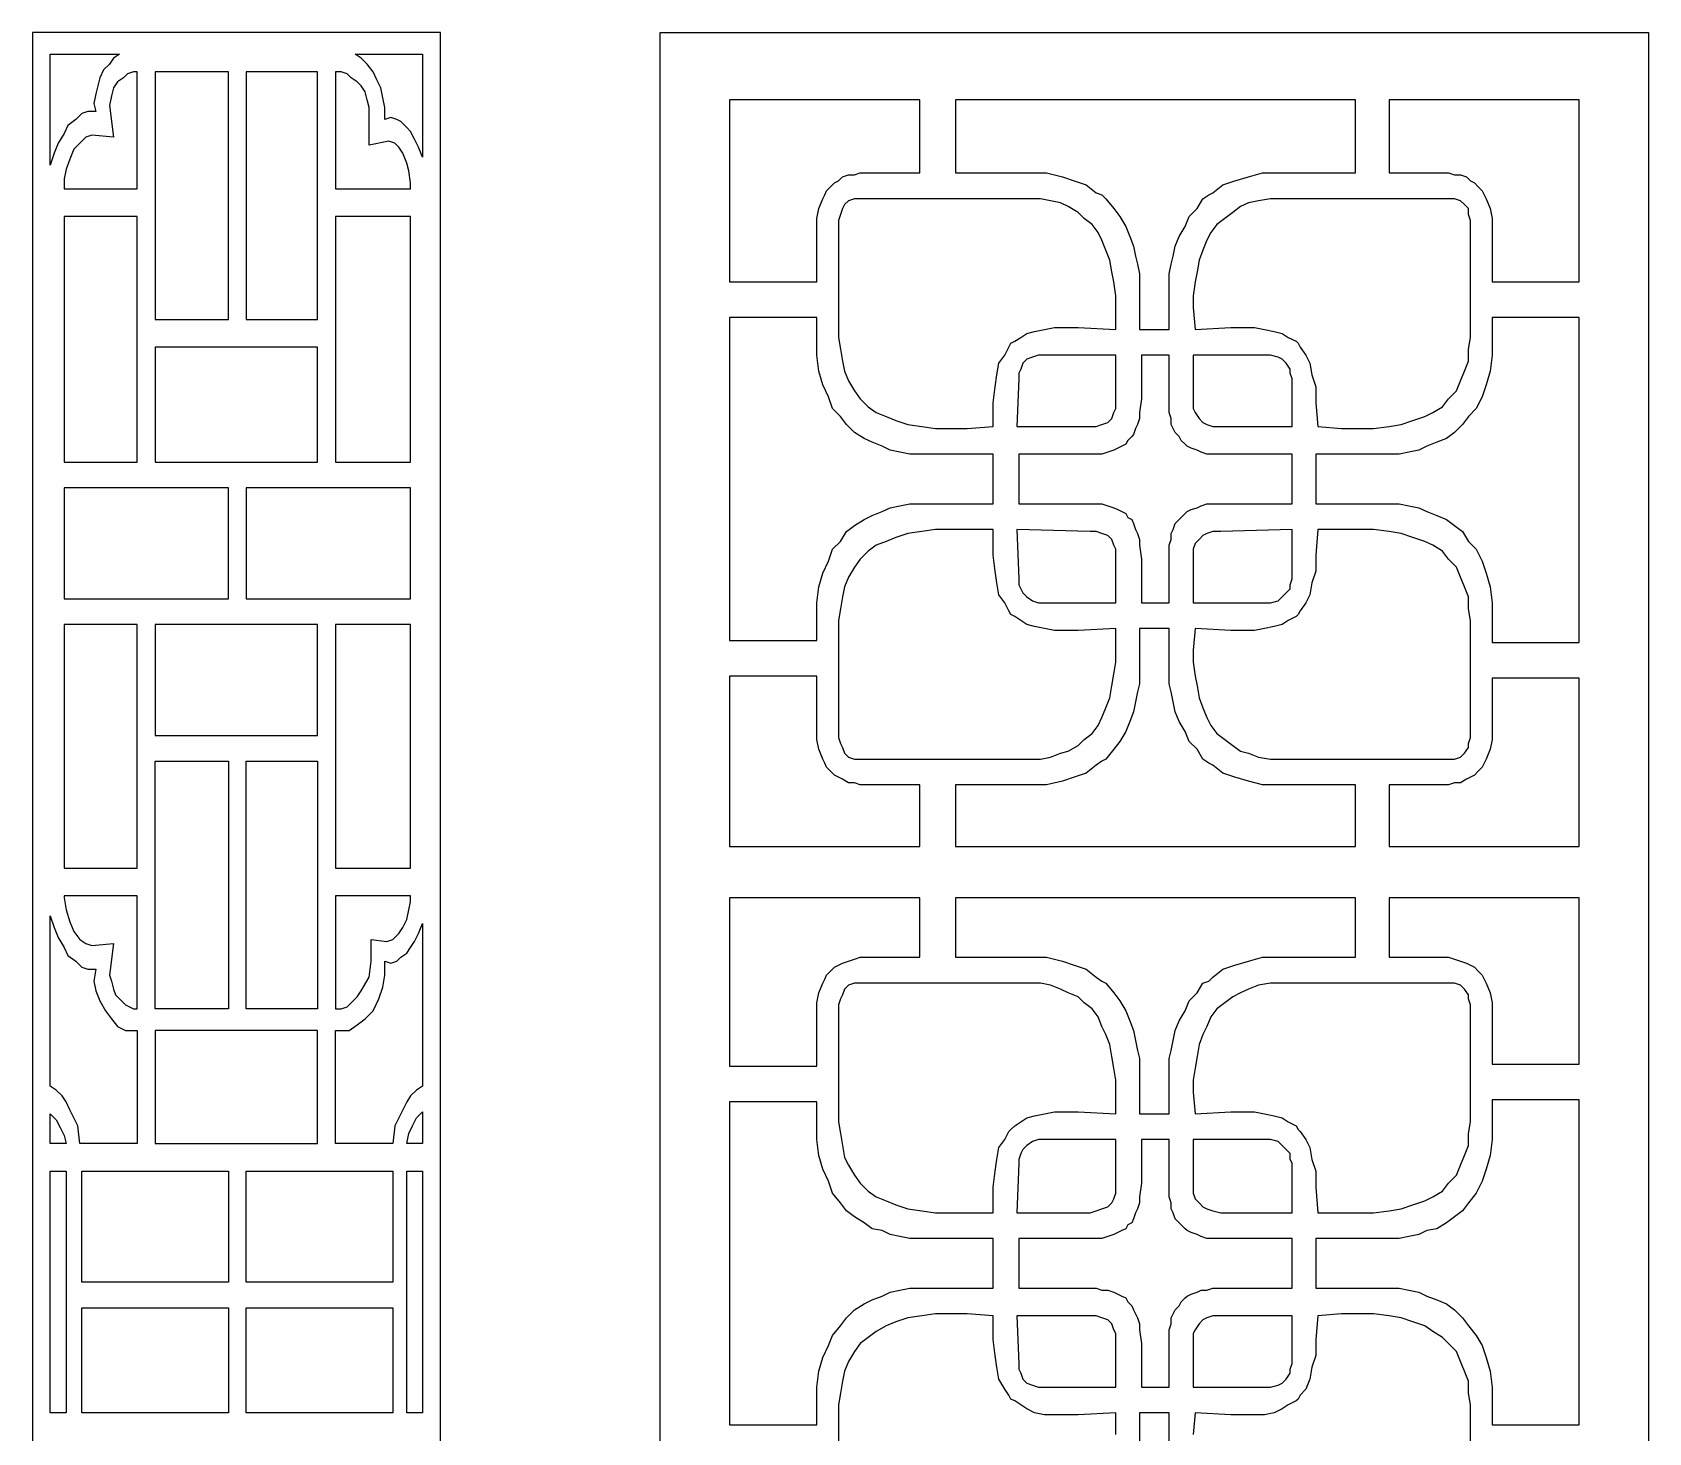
# Model space of a CAD drawing. Extents: x -66030 to 95157, y -13132 to 45879.
# Drawn here: x -8251 to -5064, y 34080 to 36841 of the extents above; entities that cross this region are included whole.
import ezdxf

# ---------------------------------------------------------------- set-up
doc = ezdxf.new("R2010")
doc.units = 0
doc.header["$LTSCALE"] = 100
doc.header["$MEASUREMENT"] = 0
doc.layers.add('3', color=11, linetype='CONTINUOUS')

msp = doc.modelspace()

# ---------------------------------------------------------------- linework, layer by layer
at = {"layer": '3'}
for points in [[(-7446.3, 36841.2), (-8250.9, 36841.2), (-8250.9, 31868.9), (-7446.3, 31868.9), (-7446.3, 36841.2)], [(-7446.3, 36841.2), (-8250.9, 36841.2), (-8250.9, 31868.9), (-7446.3, 31868.9), (-7446.3, 36841.2)], [(-8079.1, 36798.3), (-8090.8, 36790.4), (-8098.6, 36778.7), (-8110.3, 36767), (-8118.1, 36751.4), (-8122, 36735.8), (-8125.9, 36720.1), (-8129.8, 36700.6), (-8125.9, 36685), (-8141.6, 36685), (-8153.3, 36681.1), (-8165, 36669.4), (-8180.6, 36657.6), (-8188.4, 36642), (-8200.2, 36622.5), (-8208, 36603), (-8215.8, 36579.5), (-8215.8, 36798.3), (-8079.1, 36798.3)], [(-7481.5, 36595.2), (-7489.3, 36614.7), (-7497.1, 36630.3), (-7504.9, 36645.9), (-7512.7, 36653.7), (-7524.4, 36665.5), (-7532.2, 36669.4), (-7543.9, 36673.3), (-7555.7, 36669.4), (-7555.7, 36692.8), (-7559.6, 36712.3), (-7563.5, 36731.9), (-7571.3, 36747.5), (-7579.1, 36763.1), (-7590.8, 36778.7), (-7602.5, 36790.4), (-7614.3, 36798.3), (-7481.5, 36798.3), (-7481.5, 36595.2)], [(-8188.4, 36532.7), (-8043.9, 36532.7), (-8043.9, 36763.1), (-8051.7, 36763.1), (-8063.4, 36759.2), (-8071.3, 36751.4), (-8083, 36743.6), (-8090.8, 36731.9), (-8094.7, 36716.2), (-8098.6, 36696.7), (-8090.8, 36634.2), (-8133.7, 36638.1), (-8145.5, 36634.2), (-8157.2, 36622.5), (-8168.9, 36610.8), (-8176.7, 36591.2), (-8184.5, 36571.7), (-8188.4, 36552.2), (-8188.4, 36532.7)], [(-8008.8, 36763.1), (-8008.8, 36274.9), (-7864.2, 36274.9), (-7864.2, 36763.1), (-8008.8, 36763.1)], [(-8008.8, 36763.1), (-8008.8, 36274.9), (-7864.2, 36274.9), (-7864.2, 36763.1), (-8008.8, 36763.1)], [(-7829.1, 36763.1), (-7829.1, 36274.9), (-7688.5, 36274.9), (-7688.5, 36763.1), (-7829.1, 36763.1)], [(-7653.3, 36763.1), (-7653.3, 36532.7), (-7504.9, 36532.7), (-7504.9, 36544.4), (-7508.8, 36567.8), (-7512.7, 36583.4), (-7520.5, 36603), (-7528.3, 36614.7), (-7536.1, 36622.5), (-7547.9, 36626.4), (-7586.9, 36618.6), (-7586.9, 36677.2), (-7586.9, 36692.8), (-7590.8, 36708.4), (-7594.7, 36724), (-7602.5, 36735.8), (-7610.3, 36743.6), (-7622.1, 36751.4), (-7629.9, 36759.2), (-7641.6, 36763.1), (-7653.3, 36763.1)], [(-8188.4, 35993.6), (-8043.9, 35993.6), (-8043.9, 36478), (-8188.4, 36478), (-8188.4, 35993.6)], [(-7504.9, 36478), (-7653.3, 36478), (-7653.3, 35993.6), (-7504.9, 35993.6), (-7504.9, 36478)], [(-7688.5, 35993.6), (-7688.5, 36220.2), (-8008.8, 36220.2), (-8008.8, 35993.6), (-7688.5, 35993.6)], [(-8188.4, 35724.1), (-7864.2, 35724.1), (-7864.2, 35942.9), (-8188.4, 35942.9), (-8188.4, 35724.1)], [(-7504.9, 35942.9), (-7829.1, 35942.9), (-7829.1, 35724.1), (-7504.9, 35724.1), (-7504.9, 35942.9)], [(-7504.9, 35942.9), (-7829.1, 35942.9), (-7829.1, 35724.1), (-7504.9, 35724.1), (-7504.9, 35942.9)], [(-8188.4, 35192.9), (-8043.9, 35192.9), (-8043.9, 35673.3), (-8188.4, 35673.3), (-8188.4, 35192.9)], [(-7688.5, 35454.6), (-7688.5, 35673.3), (-8008.8, 35673.3), (-8008.8, 35454.6), (-7688.5, 35454.6)], [(-7688.5, 35454.6), (-7688.5, 35673.3), (-8008.8, 35673.3), (-8008.8, 35454.6), (-7688.5, 35454.6)], [(-7504.9, 35673.3), (-7653.3, 35673.3), (-7653.3, 35192.9), (-7504.9, 35192.9), (-7504.9, 35673.3)], [(-7864.2, 34915.6), (-8008.8, 34915.6), (-8008.8, 35403.8), (-7864.2, 35403.8), (-7864.2, 34915.6)], [(-7688.5, 34915.6), (-7829.1, 34915.6), (-7829.1, 35403.8), (-7688.5, 35403.8), (-7688.5, 34915.6)], [(-8043.9, 34915.6), (-8043.9, 35138.2), (-8188.4, 35138.2), (-8188.4, 35134.3), (-8184.5, 35110.9), (-8176.7, 35087.4), (-8168.9, 35067.9), (-8157.2, 35052.3), (-8145.5, 35044.5), (-8133.7, 35040.6), (-8090.8, 35044.5), (-8098.6, 34982), (-8094.7, 34970.3), (-8090.8, 34954.6), (-8086.9, 34942.9), (-8079.1, 34935.1), (-8067.3, 34923.4), (-8051.7, 34915.6), (-8043.9, 34915.6)], [(-7504.9, 35138.2), (-7653.3, 35138.2), (-7653.3, 34915.6), (-7641.6, 34915.6), (-7629.9, 34919.5), (-7622.1, 34927.3), (-7610.3, 34939), (-7602.5, 34950.7), (-7586.9, 34978.1), (-7583, 35009.3), (-7583, 35052.3), (-7551.8, 35048.4), (-7540, 35052.3), (-7528.3, 35064), (-7520.5, 35075.7), (-7512.7, 35091.4), (-7508.8, 35110.9), (-7504.9, 35126.5), (-7504.9, 35138.2)], [(-8215.8, 35099.2), (-8208, 35075.7), (-8200.2, 35056.2), (-8188.4, 35036.7), (-8180.6, 35021), (-8165, 35009.3), (-8153.3, 34997.6), (-8141.6, 34993.7), (-8125.9, 34993.7), (-8129.8, 34970.3), (-8125.9, 34950.7), (-8118.1, 34931.2), (-8106.4, 34911.7), (-8094.7, 34896.1), (-8083, 34880.4), (-8067.3, 34872.6), (-8051.7, 34872.6), (-8043.9, 34872.6), (-8043.9, 34650), (-8157.2, 34650), (-8161.1, 34685.1), (-8176.7, 34716.4), (-8184.5, 34732), (-8192.3, 34743.7), (-8204.1, 34755.4), (-8215.8, 34763.3), (-8215.8, 35099.2)], [(-7481.5, 34763.3), (-7493.2, 34755.4), (-7504.9, 34743.7), (-7512.7, 34732), (-7520.5, 34716.4), (-7536.1, 34685.1), (-7540, 34650), (-7653.3, 34650), (-7653.3, 34872.6), (-7641.6, 34872.6), (-7626, 34872.6), (-7610.3, 34884.3), (-7594.7, 34896.1), (-7579.1, 34911.7), (-7567.4, 34935.1), (-7559.6, 34958.5), (-7555.7, 34982), (-7555.7, 35009.3), (-7543.9, 35005.4), (-7532.2, 35009.3), (-7524.4, 35017.1), (-7512.7, 35025), (-7504.9, 35036.7), (-7497.1, 35048.4), (-7489.3, 35064), (-7481.5, 35083.5), (-7481.5, 34763.3)], [(-7688.5, 34872.6), (-8008.8, 34872.6), (-8008.8, 34650), (-7688.5, 34650), (-7688.5, 34872.6)], [(-7481.5, 34650), (-7512.7, 34650), (-7508.8, 34669.5), (-7501, 34685.1), (-7493.2, 34700.8), (-7481.5, 34712.5), (-7481.5, 34650)], [(-8215.8, 34708.6), (-8204.1, 34696.9), (-8196.2, 34681.2), (-8188.4, 34665.6), (-8184.5, 34650), (-8215.8, 34650), (-8215.8, 34708.6)], [(-8215.8, 34595.3), (-8184.5, 34595.3), (-8184.5, 34470.3), (-8184.5, 34357), (-8184.5, 34243.8), (-8184.5, 34118.8), (-8215.8, 34118.8), (-8215.8, 34595.3)], [(-8153.3, 34376.6), (-8153.3, 34595.3), (-7864.2, 34595.3), (-7864.2, 34376.6), (-8153.3, 34376.6)], [(-7540, 34595.3), (-7540, 34376.6), (-7829.1, 34376.6), (-7829.1, 34595.3), (-7540, 34595.3)], [(-7481.5, 34118.8), (-7512.7, 34118.8), (-7512.7, 34255.5), (-7512.7, 34353.1), (-7512.7, 34454.7), (-7512.7, 34595.3), (-7481.5, 34595.3), (-7481.5, 34118.8)], [(-8153.3, 34118.8), (-8153.3, 34325.8), (-7864.2, 34325.8), (-7864.2, 34118.8), (-8153.3, 34118.8)], [(-7540, 34325.8), (-7540, 34118.8), (-7829.1, 34118.8), (-7829.1, 34325.8), (-7540, 34325.8)]]:
    msp.add_lwpolyline(points, close=True, dxfattribs=at)
for points in [[(-5063.7, 31935.3), (-5309.7, 31935.3), (-5551.9, 31935.3), (-5794.1, 31935.3), (-6040.2, 31935.3), (-6282.3, 31935.3), (-6524.5, 31935.3), (-6770.6, 31935.3), (-7012.7, 31935.3), (-7012.7, 36841.2), (-7012.7, 36841.2), (-6770.6, 36841.2), (-6524.5, 36841.2), (-6282.3, 36841.2), (-6040.2, 36841.2), (-5794.1, 36841.2), (-5551.9, 36841.2), (-5309.7, 36841.2), (-5063.7, 36841.2), (-5063.7, 31935.3)], [(-8079.1, 36798.3), (-8090.8, 36790.4), (-8098.6, 36778.7), (-8110.3, 36767), (-8118.1, 36751.4), (-8122, 36735.8), (-8125.9, 36720.1), (-8129.8, 36700.6), (-8125.9, 36685), (-8141.6, 36685), (-8153.3, 36681.1), (-8165, 36669.4), (-8180.6, 36657.6), (-8188.4, 36642), (-8200.2, 36622.5), (-8208, 36603), (-8215.8, 36579.5), (-8215.8, 36798.3), (-8079.1, 36798.3)], [(-7481.5, 36595.2), (-7489.3, 36614.7), (-7497.1, 36630.3), (-7504.9, 36645.9), (-7512.7, 36653.7), (-7524.4, 36665.5), (-7532.2, 36669.4), (-7543.9, 36673.3), (-7555.7, 36669.4), (-7555.7, 36692.8), (-7559.6, 36712.3), (-7563.5, 36731.9), (-7571.3, 36747.5), (-7579.1, 36763.1), (-7590.8, 36778.7), (-7602.5, 36790.4), (-7614.3, 36798.3), (-7481.5, 36798.3), (-7481.5, 36595.2)], [(-8188.4, 36532.7), (-8043.9, 36532.7), (-8043.9, 36763.1), (-8051.7, 36763.1), (-8063.4, 36759.2), (-8071.3, 36751.4), (-8083, 36743.6), (-8090.8, 36731.9), (-8094.7, 36716.2), (-8098.6, 36696.7), (-8090.8, 36634.2), (-8133.7, 36638.1), (-8145.5, 36634.2), (-8157.2, 36622.5), (-8168.9, 36610.8), (-8176.7, 36591.2), (-8184.5, 36571.7), (-8188.4, 36552.2), (-8188.4, 36532.7)], [(-7829.1, 36763.1), (-7829.1, 36274.9), (-7688.5, 36274.9), (-7688.5, 36763.1), (-7829.1, 36763.1)], [(-7653.3, 36763.1), (-7653.3, 36532.7), (-7504.9, 36532.7), (-7504.9, 36544.4), (-7508.8, 36567.8), (-7512.7, 36583.4), (-7520.5, 36603), (-7528.3, 36614.7), (-7536.1, 36622.5), (-7547.9, 36626.4), (-7586.9, 36618.6), (-7586.9, 36677.2), (-7586.9, 36692.8), (-7590.8, 36708.4), (-7594.7, 36724), (-7602.5, 36735.8), (-7610.3, 36743.6), (-7622.1, 36751.4), (-7629.9, 36759.2), (-7641.6, 36763.1), (-7653.3, 36763.1)], [(-6876, 36708.4), (-6876, 36349.1), (-6704.2, 36349.1), (-6704.2, 36454.5), (-6704.2, 36474.1), (-6700.3, 36493.6), (-6692.4, 36513.1), (-6688.5, 36520.9), (-6684.6, 36528.7), (-6676.8, 36536.6), (-6669, 36544.4), (-6661.2, 36548.3), (-6653.4, 36556.1), (-6641.7, 36560), (-6630, 36560), (-6618.2, 36563.9), (-6602.6, 36563.9), (-6501.1, 36563.9), (-6501.1, 36708.4), (-6876, 36708.4)], [(-6430.7, 36708.4), (-6430.7, 36563.9), (-6282.3, 36563.9), (-6266.7, 36563.9), (-6251.1, 36563.9), (-6219.8, 36556.1), (-6196.4, 36548.3), (-6173, 36540.5), (-6153.4, 36524.8), (-6141.7, 36520.9), (-6133.9, 36513.1), (-6118.3, 36493.6), (-6106.6, 36478), (-6094.8, 36458.4), (-6087, 36438.9), (-6079.2, 36419.4), (-6075.3, 36399.9), (-6071.4, 36384.2), (-6067.5, 36364.7), (-6067.5, 36349.1), (-6067.5, 36333.5), (-6067.5, 36255.3), (-6008.9, 36255.3), (-6008.9, 36333.5), (-6008.9, 36364.7), (-6005, 36384.2), (-6001.1, 36399.9), (-5997.2, 36419.4), (-5989.4, 36438.9), (-5977.7, 36458.4), (-5969.8, 36478), (-5954.2, 36493.6), (-5942.5, 36513.1), (-5930.8, 36520.9), (-5923, 36524.8), (-5903.4, 36540.5), (-5880, 36548.3), (-5852.7, 36556.1), (-5825.3, 36563.9), (-5809.7, 36563.9), (-5790.2, 36563.9), (-5641.7, 36563.9), (-5641.7, 36708.4), (-6430.7, 36708.4)], [(-5575.3, 36708.4), (-5575.3, 36563.9), (-5473.8, 36563.9), (-5458.2, 36563.9), (-5446.4, 36560), (-5434.7, 36560), (-5423, 36556.1), (-5415.2, 36548.3), (-5407.4, 36544.4), (-5399.6, 36536.6), (-5391.8, 36528.7), (-5387.9, 36520.9), (-5383.9, 36513.1), (-5376.1, 36493.6), (-5372.2, 36474.1), (-5372.2, 36454.5), (-5372.2, 36349.1), (-5200.4, 36349.1), (-5200.4, 36708.4), (-5575.3, 36708.4)], [(-6661.2, 36239.7), (-6657.3, 36216.3), (-6653.4, 36192.8), (-6649.5, 36173.3), (-6641.7, 36153.8), (-6630, 36134.2), (-6618.2, 36118.6), (-6602.6, 36103), (-6587, 36091.3), (-6567.5, 36083.5), (-6547.9, 36075.7), (-6524.5, 36067.8), (-6497.1, 36063.9), (-6469.8, 36060), (-6438.6, 36060), (-6407.3, 36060), (-6356.5, 36063.9), (-6356.5, 36110.8), (-6352.6, 36142.1), (-6348.7, 36165.5), (-6344.8, 36188.9), (-6333.1, 36204.6), (-6325.3, 36220.2), (-6321.4, 36228), (-6313.6, 36231.9), (-6301.9, 36239.7), (-6290.1, 36247.5), (-6274.5, 36251.4), (-6255, 36255.3), (-6235.4, 36259.2), (-6212, 36259.2), (-6188.6, 36259.2), (-6114.4, 36255.3), (-6114.4, 36298.3), (-6114.4, 36321.7), (-6118.3, 36349.1), (-6122.2, 36368.6), (-6126.1, 36392), (-6133.9, 36411.6), (-6141.7, 36431.1), (-6149.5, 36446.7), (-6161.2, 36462.3), (-6176.9, 36474.1), (-6188.6, 36485.8), (-6208.1, 36497.5), (-6223.7, 36505.3), (-6243.3, 36509.2), (-6262.8, 36513.1), (-6286.2, 36513.1), (-6618.2, 36513.1), (-6630, 36513.1), (-6641.7, 36509.2), (-6649.5, 36501.4), (-6653.4, 36493.6), (-6657.3, 36481.9), (-6661.2, 36470.2), (-6661.2, 36458.4), (-6661.2, 36239.7)], [(-5415.2, 36239.7), (-5415.2, 36458.4), (-5415.2, 36470.2), (-5419.1, 36481.9), (-5419.1, 36493.6), (-5426.9, 36501.4), (-5434.7, 36509.2), (-5446.4, 36513.1), (-5458.2, 36513.1), (-5790.2, 36513.1), (-5809.7, 36513.1), (-5833.1, 36509.2), (-5852.7, 36505.3), (-5868.3, 36497.5), (-5883.9, 36485.8), (-5899.5, 36474.1), (-5915.2, 36462.3), (-5926.9, 36446.7), (-5934.7, 36431.1), (-5942.5, 36411.6), (-5950.3, 36392), (-5954.2, 36368.6), (-5958.1, 36349.1), (-5962, 36321.7), (-5962, 36298.3), (-5958.1, 36255.3), (-5887.8, 36259.2), (-5864.4, 36259.2), (-5840.9, 36259.2), (-5821.4, 36255.3), (-5801.9, 36251.4), (-5786.3, 36247.5), (-5774.5, 36239.7), (-5758.9, 36231.9), (-5755, 36228), (-5751.1, 36220.2), (-5739.4, 36204.6), (-5731.6, 36188.9), (-5727.7, 36165.5), (-5719.9, 36142.1), (-5719.9, 36110.8), (-5716, 36063.9), (-5669.1, 36060), (-5633.9, 36060), (-5606.6, 36060), (-5575.3, 36063.9), (-5551.9, 36067.8), (-5528.5, 36075.7), (-5505, 36083.5), (-5489.4, 36091.3), (-5469.9, 36103), (-5458.2, 36118.6), (-5442.5, 36134.2), (-5434.7, 36153.8), (-5426.9, 36173.3), (-5419.1, 36192.8), (-5419.1, 36216.3), (-5415.2, 36239.7)], [(-8188.4, 35993.6), (-8043.9, 35993.6), (-8043.9, 36478), (-8188.4, 36478), (-8188.4, 35993.6)], [(-7504.9, 36478), (-7653.3, 36478), (-7653.3, 35993.6), (-7504.9, 35993.6), (-7504.9, 36478)], [(-6876, 36278.8), (-6876, 35642.1), (-6704.2, 35642.1), (-6704.2, 35681.2), (-6704.2, 35716.3), (-6700.3, 35747.6), (-6692.4, 35774.9), (-6680.7, 35798.3), (-6672.9, 35821.8), (-6657.3, 35837.4), (-6645.6, 35856.9), (-6630, 35868.6), (-6610.4, 35880.4), (-6594.8, 35888.2), (-6575.3, 35896), (-6559.6, 35903.8), (-6540.1, 35907.7), (-6520.6, 35911.6), (-6505, 35911.6), (-6485.4, 35911.6), (-6356.5, 35911.6), (-6356.5, 35954.6), (-6356.5, 36009.3), (-6485.4, 36009.3), (-6505, 36009.3), (-6520.6, 36009.3), (-6540.1, 36013.2), (-6559.6, 36017.1), (-6575.3, 36024.9), (-6594.8, 36032.7), (-6610.4, 36040.5), (-6630, 36052.2), (-6645.6, 36067.8), (-6657.3, 36083.5), (-6672.9, 36099.1), (-6680.7, 36122.5), (-6692.4, 36146), (-6700.3, 36173.3), (-6704.2, 36204.6), (-6704.2, 36239.7), (-6704.2, 36278.8), (-6876, 36278.8)], [(-5719.9, 35911.6), (-5587.1, 35911.6), (-5571.4, 35911.6), (-5555.8, 35911.6), (-5536.3, 35907.7), (-5516.8, 35903.8), (-5501.1, 35896), (-5481.6, 35888.2), (-5462.1, 35880.4), (-5446.4, 35868.6), (-5430.8, 35856.9), (-5419.1, 35837.4), (-5403.5, 35821.8), (-5391.8, 35798.3), (-5383.9, 35774.9), (-5376.1, 35747.6), (-5372.2, 35716.3), (-5372.2, 35681.2), (-5372.2, 35638.2), (-5200.4, 35638.2), (-5200.4, 36278.8), (-5372.2, 36278.8), (-5372.2, 36239.7), (-5372.2, 36204.6), (-5376.1, 36173.3), (-5383.9, 36146), (-5391.8, 36122.5), (-5403.5, 36099.1), (-5419.1, 36083.5), (-5430.8, 36067.8), (-5446.4, 36052.2), (-5462.1, 36040.5), (-5481.6, 36032.7), (-5501.1, 36024.9), (-5516.8, 36017.1), (-5536.3, 36013.2), (-5555.8, 36009.3), (-5571.4, 36009.3), (-5587.1, 36009.3), (-5719.9, 36009.3), (-5719.9, 35911.6)], [(-7688.5, 35993.6), (-7688.5, 36220.2), (-8008.8, 36220.2), (-8008.8, 35993.6), (-7688.5, 35993.6)], [(-6309.7, 36063.9), (-6165.1, 36063.9), (-6153.4, 36063.9), (-6141.7, 36067.8), (-6130, 36071.8), (-6122.2, 36079.6), (-6118.3, 36091.3), (-6114.4, 36099.1), (-6114.4, 36110.8), (-6114.4, 36204.6), (-6255, 36204.6), (-6266.7, 36204.6), (-6278.4, 36200.6), (-6290.1, 36196.7), (-6297.9, 36188.9), (-6301.9, 36177.2), (-6305.8, 36169.4), (-6305.8, 36157.7), (-6309.7, 36063.9)], [(-6305.8, 35911.6), (-6165.1, 35911.6), (-6153.4, 35911.6), (-6141.7, 35911.6), (-6130, 35907.7), (-6118.3, 35903.8), (-6110.5, 35899.9), (-6102.6, 35896), (-6094.8, 35892.1), (-6090.9, 35884.3), (-6083.1, 35880.4), (-6079.2, 35872.5), (-6075.3, 35860.8), (-6071.4, 35853), (-6067.5, 35841.3), (-6067.5, 35829.6), (-6063.6, 35802.2), (-6063.6, 35716.3), (-6008.9, 35716.3), (-6008.9, 35802.2), (-6008.9, 35829.6), (-6005, 35841.3), (-6005, 35853), (-6001.1, 35860.8), (-5997.2, 35872.5), (-5989.4, 35880.4), (-5985.5, 35884.3), (-5977.7, 35892.1), (-5973.7, 35896), (-5965.9, 35899.9), (-5954.2, 35903.8), (-5946.4, 35907.7), (-5934.7, 35911.6), (-5923, 35911.6), (-5907.3, 35911.6), (-5766.7, 35911.6), (-5766.7, 36009.3), (-5907.3, 36009.3), (-5923, 36009.3), (-5934.7, 36009.3), (-5946.4, 36013.2), (-5954.2, 36017.1), (-5965.9, 36021), (-5973.7, 36024.9), (-5977.7, 36028.8), (-5985.5, 36036.6), (-5989.4, 36044.4), (-5997.2, 36052.2), (-6001.1, 36060), (-6005, 36067.8), (-6005, 36079.6), (-6008.9, 36091.3), (-6008.9, 36118.6), (-6008.9, 36204.6), (-6063.6, 36204.6), (-6063.6, 36118.6), (-6067.5, 36091.3), (-6067.5, 36079.6), (-6071.4, 36067.8), (-6075.3, 36060), (-6079.2, 36048.3), (-6083.1, 36044.4), (-6090.9, 36036.6), (-6094.8, 36028.8), (-6102.6, 36024.9), (-6110.5, 36021), (-6118.3, 36017.1), (-6130, 36013.2), (-6141.7, 36009.3), (-6153.4, 36009.3), (-6165.1, 36009.3), (-6305.8, 36009.3), (-6305.8, 35911.6)], [(-5766.7, 36063.9), (-5766.7, 36149.9), (-5766.7, 36157.7), (-5770.6, 36169.4), (-5770.6, 36177.2), (-5778.5, 36188.9), (-5786.3, 36196.7), (-5794.1, 36200.6), (-5809.7, 36204.6), (-5821.4, 36204.6), (-5962, 36204.6), (-5962, 36118.6), (-5962, 36110.8), (-5962, 36099.1), (-5958.1, 36091.3), (-5950.3, 36079.6), (-5942.5, 36071.8), (-5934.7, 36067.8), (-5923, 36063.9), (-5907.3, 36063.9), (-5766.7, 36063.9)], [(-8188.4, 35724.1), (-7864.2, 35724.1), (-7864.2, 35942.9), (-8188.4, 35942.9), (-8188.4, 35724.1)], [(-6661.2, 35681.2), (-6661.2, 35462.4), (-6661.2, 35450.7), (-6657.3, 35439), (-6653.4, 35431.2), (-6649.5, 35419.5), (-6641.7, 35411.6), (-6630, 35407.7), (-6618.2, 35407.7), (-6606.5, 35407.7), (-6286.2, 35407.7), (-6262.8, 35407.7), (-6243.3, 35411.6), (-6223.7, 35419.5), (-6208.1, 35423.4), (-6188.6, 35435.1), (-6176.9, 35446.8), (-6161.2, 35458.5), (-6149.5, 35474.1), (-6141.7, 35489.8), (-6133.9, 35509.3), (-6126.1, 35528.8), (-6122.2, 35552.3), (-6118.3, 35575.7), (-6114.4, 35599.1), (-6114.4, 35622.6), (-6114.4, 35665.5), (-6188.6, 35661.6), (-6212, 35661.6), (-6235.4, 35661.6), (-6255, 35665.5), (-6274.5, 35669.4), (-6290.1, 35673.3), (-6301.9, 35681.2), (-6313.6, 35689), (-6321.4, 35692.9), (-6325.3, 35700.7), (-6333.1, 35716.3), (-6344.8, 35731.9), (-6348.7, 35755.4), (-6352.6, 35778.8), (-6356.5, 35810.1), (-6356.5, 35860.8), (-6407.3, 35860.8), (-6442.5, 35860.8), (-6469.8, 35860.8), (-6497.1, 35856.9), (-6524.5, 35853), (-6547.9, 35845.2), (-6567.5, 35837.4), (-6587, 35829.6), (-6602.6, 35817.9), (-6618.2, 35802.2), (-6630, 35786.6), (-6641.7, 35767.1), (-6649.5, 35747.6), (-6653.4, 35728), (-6657.3, 35704.6), (-6661.2, 35681.2)], [(-6309.7, 35860.8), (-6305.8, 35763.2), (-6305.8, 35751.5), (-6301.9, 35743.6), (-6297.9, 35735.8), (-6290.1, 35728), (-6278.4, 35720.2), (-6266.7, 35716.3), (-6255, 35716.3), (-6114.4, 35716.3), (-6114.4, 35810.1), (-6114.4, 35821.8), (-6118.3, 35829.6), (-6122.2, 35841.3), (-6130, 35849.1), (-6141.7, 35853), (-6153.4, 35856.9), (-6165.1, 35856.9), (-6309.7, 35860.8)], [(-5766.7, 35860.8), (-5907.3, 35856.9), (-5923, 35856.9), (-5934.7, 35853), (-5942.5, 35849.1), (-5950.3, 35841.3), (-5958.1, 35833.5), (-5962, 35821.8), (-5962, 35810.1), (-5962, 35802.2), (-5962, 35716.3), (-5821.4, 35716.3), (-5809.7, 35716.3), (-5794.1, 35720.2), (-5786.3, 35728), (-5778.5, 35735.8), (-5770.6, 35743.6), (-5770.6, 35751.5), (-5766.7, 35763.2), (-5766.7, 35771), (-5766.7, 35860.8)], [(-5415.2, 35681.2), (-5419.1, 35704.6), (-5419.1, 35728), (-5426.9, 35747.6), (-5434.7, 35767.1), (-5442.5, 35786.6), (-5458.2, 35802.2), (-5469.9, 35817.9), (-5489.4, 35829.6), (-5505, 35837.4), (-5528.5, 35845.2), (-5551.9, 35853), (-5575.3, 35856.9), (-5606.6, 35860.8), (-5633.9, 35860.8), (-5669.1, 35860.8), (-5716, 35860.8), (-5719.9, 35810.1), (-5719.9, 35778.8), (-5727.7, 35755.4), (-5731.6, 35731.9), (-5739.4, 35716.3), (-5751.1, 35700.7), (-5755, 35692.9), (-5758.9, 35689), (-5774.5, 35681.2), (-5786.3, 35673.3), (-5801.9, 35669.4), (-5821.4, 35665.5), (-5840.9, 35661.6), (-5864.4, 35661.6), (-5887.8, 35661.6), (-5958.1, 35665.5), (-5962, 35622.6), (-5962, 35599.1), (-5958.1, 35571.8), (-5954.2, 35552.3), (-5950.3, 35528.8), (-5942.5, 35509.3), (-5934.7, 35489.8), (-5926.9, 35474.1), (-5915.2, 35458.5), (-5899.5, 35446.8), (-5883.9, 35435.1), (-5868.3, 35423.4), (-5852.7, 35419.5), (-5833.1, 35411.6), (-5809.7, 35407.7), (-5790.2, 35407.7), (-5469.9, 35407.7), (-5458.2, 35407.7), (-5446.4, 35407.7), (-5434.7, 35411.6), (-5426.9, 35419.5), (-5419.1, 35431.2), (-5419.1, 35439), (-5415.2, 35450.7), (-5415.2, 35462.4), (-5415.2, 35681.2)], [(-8188.4, 35192.9), (-8043.9, 35192.9), (-8043.9, 35673.3), (-8188.4, 35673.3), (-8188.4, 35192.9)], [(-7504.9, 35673.3), (-7653.3, 35673.3), (-7653.3, 35192.9), (-7504.9, 35192.9), (-7504.9, 35673.3)], [(-5641.7, 35235.9), (-5641.7, 35357), (-5790.2, 35357), (-5809.7, 35357), (-5825.3, 35357), (-5852.7, 35364.8), (-5880, 35372.6), (-5903.4, 35380.4), (-5923, 35396), (-5930.8, 35399.9), (-5942.5, 35407.7), (-5954.2, 35427.3), (-5969.8, 35442.9), (-5977.7, 35462.4), (-5989.4, 35481.9), (-5997.2, 35501.5), (-6001.1, 35521), (-6005, 35540.5), (-6008.9, 35556.2), (-6008.9, 35587.4), (-6008.9, 35665.5), (-6067.5, 35665.5), (-6067.5, 35587.4), (-6067.5, 35571.8), (-6067.5, 35556.2), (-6071.4, 35540.5), (-6075.3, 35521), (-6079.2, 35501.5), (-6087, 35481.9), (-6094.8, 35462.4), (-6106.6, 35442.9), (-6118.3, 35427.3), (-6133.9, 35407.7), (-6141.7, 35403.8), (-6153.4, 35396), (-6173, 35380.4), (-6196.4, 35372.6), (-6219.8, 35364.8), (-6251.1, 35357), (-6266.7, 35357), (-6282.3, 35357), (-6430.7, 35357), (-6430.7, 35235.9), (-5641.7, 35235.9)], [(-6876, 35571.8), (-6876, 35235.9), (-6501.1, 35235.9), (-6501.1, 35357), (-6602.6, 35357), (-6618.2, 35357), (-6630, 35360.9), (-6641.7, 35360.9), (-6653.4, 35368.7), (-6661.2, 35372.6), (-6669, 35376.5), (-6676.8, 35384.3), (-6684.6, 35392.1), (-6688.5, 35399.9), (-6692.4, 35407.7), (-6700.3, 35427.3), (-6704.2, 35446.8), (-6704.2, 35466.3), (-6704.2, 35571.8), (-6876, 35571.8)], [(-5200.4, 35235.9), (-5200.4, 35567.9), (-5372.2, 35567.9), (-5372.2, 35466.3), (-5372.2, 35446.8), (-5376.1, 35427.3), (-5383.9, 35407.7), (-5387.9, 35399.9), (-5391.8, 35392.1), (-5399.6, 35384.3), (-5407.4, 35376.5), (-5415.2, 35372.6), (-5423, 35368.7), (-5434.7, 35360.9), (-5446.4, 35360.9), (-5458.2, 35357), (-5473.8, 35357), (-5575.3, 35357), (-5575.3, 35235.9), (-5200.4, 35235.9)], [(-7864.2, 34915.6), (-8008.8, 34915.6), (-8008.8, 35403.8), (-7864.2, 35403.8), (-7864.2, 34915.6)], [(-7688.5, 34915.6), (-7829.1, 34915.6), (-7829.1, 35403.8), (-7688.5, 35403.8), (-7688.5, 34915.6)], [(-8043.9, 34915.6), (-8043.9, 35138.2), (-8188.4, 35138.2), (-8188.4, 35134.3), (-8184.5, 35110.9), (-8176.7, 35087.4), (-8168.9, 35067.9), (-8157.2, 35052.3), (-8145.5, 35044.5), (-8133.7, 35040.6), (-8090.8, 35044.5), (-8098.6, 34982), (-8094.7, 34970.3), (-8090.8, 34954.6), (-8086.9, 34942.9), (-8079.1, 34935.1), (-8067.3, 34923.4), (-8051.7, 34915.6), (-8043.9, 34915.6)], [(-7504.9, 35138.2), (-7653.3, 35138.2), (-7653.3, 34915.6), (-7641.6, 34915.6), (-7629.9, 34919.5), (-7622.1, 34927.3), (-7610.3, 34939), (-7602.5, 34950.7), (-7586.9, 34978.1), (-7583, 35009.3), (-7583, 35052.3), (-7551.8, 35048.4), (-7540, 35052.3), (-7528.3, 35064), (-7520.5, 35075.7), (-7512.7, 35091.4), (-7508.8, 35110.9), (-7504.9, 35126.5), (-7504.9, 35138.2)], [(-6876, 35134.3), (-6876, 34802.3), (-6704.2, 34802.3), (-6704.2, 34907.8), (-6704.2, 34927.3), (-6700.3, 34946.8), (-6692.4, 34966.4), (-6688.5, 34974.2), (-6684.6, 34982), (-6676.8, 34989.8), (-6669, 34997.6), (-6661.2, 35001.5), (-6653.4, 35005.4), (-6641.7, 35009.3), (-6630, 35013.2), (-6618.2, 35017.1), (-6602.6, 35017.1), (-6501.1, 35017.1), (-6501.1, 35134.3), (-6876, 35134.3)], [(-6430.7, 35134.3), (-6430.7, 35017.1), (-6282.3, 35017.1), (-6266.7, 35017.1), (-6251.1, 35017.1), (-6219.8, 35009.3), (-6196.4, 35001.5), (-6173, 34993.7), (-6153.4, 34978.1), (-6141.7, 34970.3), (-6133.9, 34966.4), (-6118.3, 34946.8), (-6106.6, 34931.2), (-6094.8, 34911.7), (-6087, 34892.1), (-6079.2, 34872.6), (-6075.3, 34853.1), (-6071.4, 34833.6), (-6067.5, 34817.9), (-6067.5, 34802.3), (-6067.5, 34786.7), (-6067.5, 34708.6), (-6008.9, 34708.6), (-6008.9, 34786.7), (-6008.9, 34817.9), (-6005, 34833.6), (-6001.1, 34853.1), (-5997.2, 34872.6), (-5989.4, 34892.1), (-5977.7, 34911.7), (-5969.8, 34931.2), (-5954.2, 34946.8), (-5942.5, 34966.4), (-5930.8, 34970.3), (-5923, 34978.1), (-5903.4, 34993.7), (-5880, 35001.5), (-5852.7, 35009.3), (-5825.3, 35017.1), (-5809.7, 35017.1), (-5790.2, 35017.1), (-5641.7, 35017.1), (-5641.7, 35134.3), (-6430.7, 35134.3)], [(-5575.3, 35134.3), (-5575.3, 35017.1), (-5473.8, 35017.1), (-5458.2, 35017.1), (-5446.4, 35013.2), (-5434.7, 35009.3), (-5423, 35005.4), (-5415.2, 35001.5), (-5407.4, 34997.6), (-5399.6, 34989.8), (-5391.8, 34982), (-5387.9, 34974.2), (-5383.9, 34966.4), (-5376.1, 34946.8), (-5372.2, 34927.3), (-5372.2, 34907.8), (-5372.2, 34806.2), (-5200.4, 34806.2), (-5200.4, 35134.3), (-5575.3, 35134.3)], [(-8215.8, 35099.2), (-8208, 35075.7), (-8200.2, 35056.2), (-8188.4, 35036.7), (-8180.6, 35021), (-8165, 35009.3), (-8153.3, 34997.6), (-8141.6, 34993.7), (-8125.9, 34993.7), (-8129.8, 34970.3), (-8125.9, 34950.7), (-8118.1, 34931.2), (-8106.4, 34911.7), (-8094.7, 34896.1), (-8083, 34880.4), (-8067.3, 34872.6), (-8051.7, 34872.6), (-8043.9, 34872.6), (-8043.9, 34650), (-8157.2, 34650), (-8161.1, 34685.1), (-8176.7, 34716.4), (-8184.5, 34732), (-8192.3, 34743.7), (-8204.1, 34755.4), (-8215.8, 34763.3), (-8215.8, 35099.2)], [(-7481.5, 34763.3), (-7493.2, 34755.4), (-7504.9, 34743.7), (-7512.7, 34732), (-7520.5, 34716.4), (-7536.1, 34685.1), (-7540, 34650), (-7653.3, 34650), (-7653.3, 34872.6), (-7641.6, 34872.6), (-7626, 34872.6), (-7610.3, 34884.3), (-7594.7, 34896.1), (-7579.1, 34911.7), (-7567.4, 34935.1), (-7559.6, 34958.5), (-7555.7, 34982), (-7555.7, 35009.3), (-7543.9, 35005.4), (-7532.2, 35009.3), (-7524.4, 35017.1), (-7512.7, 35025), (-7504.9, 35036.7), (-7497.1, 35048.4), (-7489.3, 35064), (-7481.5, 35083.5), (-7481.5, 34763.3)], [(-6661.2, 34692.9), (-6657.3, 34669.5), (-6653.4, 34646.1), (-6649.5, 34622.6), (-6641.7, 34607), (-6630, 34587.5), (-6618.2, 34571.9), (-6602.6, 34556.2), (-6587, 34544.5), (-6567.5, 34536.7), (-6547.9, 34528.9), (-6524.5, 34521.1), (-6497.1, 34517.2), (-6469.8, 34513.3), (-6442.5, 34513.3), (-6407.3, 34513.3), (-6356.5, 34513.3), (-6356.5, 34564), (-6352.6, 34595.3), (-6348.7, 34618.7), (-6344.8, 34642.2), (-6333.1, 34657.8), (-6325.3, 34673.4), (-6321.4, 34677.3), (-6313.6, 34685.1), (-6301.9, 34692.9), (-6290.1, 34700.8), (-6274.5, 34704.7), (-6255, 34708.6), (-6235.4, 34712.5), (-6212, 34712.5), (-6188.6, 34712.5), (-6114.4, 34708.6), (-6114.4, 34751.5), (-6114.4, 34775), (-6118.3, 34798.4), (-6122.2, 34821.8), (-6126.1, 34845.3), (-6133.9, 34864.8), (-6141.7, 34880.4), (-6149.5, 34900), (-6161.2, 34915.6), (-6176.9, 34927.3), (-6188.6, 34939), (-6208.1, 34946.8), (-6223.7, 34954.6), (-6243.3, 34962.5), (-6262.8, 34966.4), (-6286.2, 34966.4), (-6606.5, 34966.4), (-6618.2, 34966.4), (-6630, 34966.4), (-6641.7, 34962.5), (-6649.5, 34954.6), (-6653.4, 34942.9), (-6657.3, 34935.1), (-6661.2, 34923.4), (-6661.2, 34911.7), (-6661.2, 34692.9)], [(-5415.2, 34692.9), (-5415.2, 34911.7), (-5415.2, 34923.4), (-5419.1, 34935.1), (-5419.1, 34942.9), (-5426.9, 34954.6), (-5434.7, 34962.5), (-5446.4, 34966.4), (-5458.2, 34966.4), (-5469.9, 34966.4), (-5790.2, 34966.4), (-5809.7, 34966.4), (-5833.1, 34962.5), (-5852.7, 34954.6), (-5868.3, 34946.8), (-5883.9, 34939), (-5899.5, 34927.3), (-5915.2, 34915.6), (-5926.9, 34900), (-5934.7, 34880.4), (-5942.5, 34864.8), (-5950.3, 34845.3), (-5954.2, 34821.8), (-5958.1, 34798.4), (-5962, 34775), (-5962, 34751.5), (-5958.1, 34708.6), (-5887.8, 34712.5), (-5864.4, 34712.5), (-5840.9, 34712.5), (-5821.4, 34708.6), (-5801.9, 34704.7), (-5786.3, 34700.8), (-5774.5, 34692.9), (-5758.9, 34685.1), (-5755, 34677.3), (-5751.1, 34673.4), (-5739.4, 34657.8), (-5731.6, 34642.2), (-5727.7, 34618.7), (-5719.9, 34595.3), (-5719.9, 34564), (-5716, 34513.3), (-5669.1, 34513.3), (-5633.9, 34513.3), (-5606.6, 34513.3), (-5575.3, 34517.2), (-5551.9, 34521.1), (-5528.5, 34528.9), (-5505, 34536.7), (-5489.4, 34544.5), (-5469.9, 34556.2), (-5458.2, 34571.9), (-5442.5, 34587.5), (-5434.7, 34607), (-5426.9, 34626.5), (-5419.1, 34646.1), (-5419.1, 34669.5), (-5415.2, 34692.9)], [(-7688.5, 34872.6), (-8008.8, 34872.6), (-8008.8, 34650), (-7688.5, 34650), (-7688.5, 34872.6)], [(-7481.5, 34650), (-7512.7, 34650), (-7508.8, 34669.5), (-7501, 34685.1), (-7493.2, 34700.8), (-7481.5, 34712.5), (-7481.5, 34650)], [(-6876, 34732), (-6876, 34095.3), (-6704.2, 34095.3), (-6704.2, 34134.4), (-6704.2, 34169.5), (-6700.3, 34200.8), (-6692.4, 34228.1), (-6680.7, 34251.6), (-6672.9, 34271.1), (-6657.3, 34290.6), (-6645.6, 34306.3), (-6630, 34321.9), (-6610.4, 34333.6), (-6594.8, 34341.4), (-6575.3, 34349.2), (-6559.6, 34357), (-6540.1, 34360.9), (-6520.6, 34364.8), (-6505, 34364.8), (-6485.4, 34364.8), (-6356.5, 34364.8), (-6356.5, 34419.5), (-6356.5, 34462.5), (-6485.4, 34462.5), (-6505, 34462.5), (-6520.6, 34462.5), (-6540.1, 34466.4), (-6559.6, 34470.3), (-6575.3, 34478.1), (-6594.8, 34482), (-6610.4, 34493.7), (-6630, 34505.5), (-6645.6, 34517.2), (-6657.3, 34532.8), (-6672.9, 34552.3), (-6680.7, 34575.8), (-6692.4, 34599.2), (-6700.3, 34626.5), (-6704.2, 34657.8), (-6704.2, 34692.9), (-6704.2, 34732), (-6876, 34732)], [(-5719.9, 34364.8), (-5587.1, 34364.8), (-5571.4, 34364.8), (-5555.8, 34364.8), (-5536.3, 34360.9), (-5516.8, 34357), (-5501.1, 34349.2), (-5481.6, 34341.4), (-5462.1, 34333.6), (-5446.4, 34321.9), (-5430.8, 34306.3), (-5419.1, 34290.6), (-5403.5, 34271.1), (-5391.8, 34251.6), (-5383.9, 34228.1), (-5376.1, 34200.8), (-5372.2, 34169.5), (-5372.2, 34134.4), (-5372.2, 34095.3), (-5200.4, 34095.3), (-5200.4, 34735.9), (-5372.2, 34735.9), (-5372.2, 34692.9), (-5372.2, 34657.8), (-5376.1, 34626.5), (-5383.9, 34599.2), (-5391.8, 34575.8), (-5403.5, 34552.3), (-5419.1, 34532.8), (-5430.8, 34517.2), (-5446.4, 34505.5), (-5462.1, 34493.7), (-5481.6, 34482), (-5501.1, 34478.1), (-5516.8, 34470.3), (-5536.3, 34466.4), (-5555.8, 34462.5), (-5571.4, 34462.5), (-5587.1, 34462.5), (-5719.9, 34462.5), (-5719.9, 34364.8)], [(-8215.8, 34708.6), (-8204.1, 34696.9), (-8196.2, 34681.2), (-8188.4, 34665.6), (-8184.5, 34650), (-8215.8, 34650), (-8215.8, 34708.6)], [(-6309.7, 34513.3), (-6165.1, 34513.3), (-6153.4, 34517.2), (-6141.7, 34521.1), (-6130, 34525), (-6122.2, 34532.8), (-6118.3, 34540.6), (-6114.4, 34552.3), (-6114.4, 34560.1), (-6114.4, 34657.8), (-6255, 34657.8), (-6266.7, 34657.8), (-6278.4, 34653.9), (-6290.1, 34646.1), (-6297.9, 34638.3), (-6301.9, 34630.4), (-6305.8, 34618.7), (-6305.8, 34610.9), (-6309.7, 34513.3)], [(-6305.8, 34364.8), (-6165.1, 34364.8), (-6153.4, 34364.8), (-6141.7, 34360.9), (-6130, 34360.9), (-6118.3, 34357), (-6110.5, 34353.1), (-6102.6, 34349.2), (-6094.8, 34345.3), (-6090.9, 34337.5), (-6083.1, 34329.7), (-6079.2, 34321.9), (-6075.3, 34314.1), (-6071.4, 34306.3), (-6067.5, 34294.5), (-6067.5, 34282.8), (-6063.6, 34255.5), (-6063.6, 34169.5), (-6008.9, 34169.5), (-6008.9, 34255.5), (-6008.9, 34282.8), (-6005, 34294.5), (-6005, 34306.3), (-6001.1, 34314.1), (-5997.2, 34321.9), (-5989.4, 34329.7), (-5985.5, 34337.5), (-5977.7, 34345.3), (-5973.7, 34349.2), (-5965.9, 34353.1), (-5954.2, 34357), (-5946.4, 34360.9), (-5934.7, 34360.9), (-5923, 34364.8), (-5907.3, 34364.8), (-5766.7, 34364.8), (-5766.7, 34462.5), (-5907.3, 34462.5), (-5923, 34462.5), (-5934.7, 34462.5), (-5946.4, 34466.4), (-5954.2, 34470.3), (-5965.9, 34474.2), (-5973.7, 34478.1), (-5977.7, 34482), (-5985.5, 34489.8), (-5989.4, 34493.7), (-5997.2, 34501.6), (-6001.1, 34513.3), (-6005, 34521.1), (-6005, 34532.8), (-6008.9, 34544.5), (-6008.9, 34571.9), (-6008.9, 34657.8), (-6063.6, 34657.8), (-6063.6, 34571.9), (-6067.5, 34544.5), (-6067.5, 34532.8), (-6071.4, 34521.1), (-6075.3, 34513.3), (-6079.2, 34501.6), (-6083.1, 34493.7), (-6090.9, 34489.8), (-6094.8, 34482), (-6102.6, 34478.1), (-6110.5, 34474.2), (-6118.3, 34470.3), (-6130, 34466.4), (-6141.7, 34462.5), (-6153.4, 34462.5), (-6165.1, 34462.5), (-6305.8, 34462.5), (-6305.8, 34364.8)], [(-5766.7, 34513.3), (-5766.7, 34603.1), (-5766.7, 34610.9), (-5770.6, 34618.7), (-5770.6, 34630.4), (-5778.5, 34638.3), (-5786.3, 34646.1), (-5794.1, 34653.9), (-5809.7, 34657.8), (-5821.4, 34657.8), (-5962, 34657.8), (-5962, 34571.9), (-5962, 34560.1), (-5962, 34552.3), (-5958.1, 34540.6), (-5950.3, 34532.8), (-5942.5, 34525), (-5934.7, 34521.1), (-5923, 34517.2), (-5907.3, 34513.3), (-5766.7, 34513.3)], [(-8215.8, 34595.3), (-8184.5, 34595.3), (-8184.5, 34470.3), (-8184.5, 34357), (-8184.5, 34243.8), (-8184.5, 34118.8), (-8215.8, 34118.8), (-8215.8, 34595.3)], [(-8153.3, 34376.6), (-8153.3, 34595.3), (-7864.2, 34595.3), (-7864.2, 34376.6), (-8153.3, 34376.6)], [(-7540, 34595.3), (-7540, 34376.6), (-7829.1, 34376.6), (-7829.1, 34595.3), (-7540, 34595.3)], [(-7481.5, 34118.8), (-7512.7, 34118.8), (-7512.7, 34255.5), (-7512.7, 34353.1), (-7512.7, 34454.7), (-7512.7, 34595.3), (-7481.5, 34595.3), (-7481.5, 34118.8)], [(-8153.3, 34118.8), (-8153.3, 34325.8), (-7864.2, 34325.8), (-7864.2, 34118.8), (-8153.3, 34118.8)], [(-7540, 34325.8), (-7540, 34118.8), (-7829.1, 34118.8), (-7829.1, 34325.8), (-7540, 34325.8)], [(-6114.4, 34075.8), (-6114.4, 34118.8), (-6188.6, 34114.9), (-6212, 34114.9), (-6235.4, 34114.9), (-6255, 34114.9), (-6274.5, 34118.8), (-6290.1, 34126.6), (-6301.9, 34134.4), (-6313.6, 34142.2), (-6321.4, 34146.1), (-6325.3, 34153.9), (-6333.1, 34165.6), (-6344.8, 34185.2), (-6348.7, 34208.6), (-6352.6, 34232), (-6356.5, 34263.3), (-6356.5, 34310.2), (-6407.3, 34314.1), (-6438.6, 34314.1), (-6469.8, 34314.1), (-6497.1, 34310.2), (-6524.5, 34306.3), (-6547.9, 34298.4), (-6567.5, 34290.6), (-6587, 34278.9), (-6602.6, 34267.2), (-6618.2, 34255.5), (-6630, 34239.9), (-6641.7, 34220.3), (-6649.5, 34200.8), (-6653.4, 34181.3), (-6657.3, 34157.8), (-6661.2, 34134.4)], [(-6309.7, 34310.2), (-6305.8, 34216.4), (-6305.8, 34204.7), (-6301.9, 34196.9), (-6297.9, 34185.2), (-6290.1, 34177.4), (-6278.4, 34173.5), (-6266.7, 34169.5), (-6255, 34169.5), (-6114.4, 34169.5), (-6114.4, 34263.3), (-6114.4, 34275), (-6118.3, 34282.8), (-6122.2, 34294.5), (-6130, 34302.3), (-6141.7, 34306.3), (-6153.4, 34310.2), (-6165.1, 34310.2), (-6309.7, 34310.2)], [(-5415.2, 34134.4), (-5419.1, 34157.8), (-5419.1, 34181.3), (-5426.9, 34200.8), (-5434.7, 34220.3), (-5442.5, 34239.9), (-5458.2, 34255.5), (-5469.9, 34267.2), (-5489.4, 34278.9), (-5505, 34290.6), (-5528.5, 34298.4), (-5551.9, 34306.3), (-5575.3, 34310.2), (-5606.6, 34314.1), (-5633.9, 34314.1), (-5669.1, 34314.1), (-5716, 34310.2), (-5719.9, 34263.3), (-5719.9, 34232), (-5727.7, 34208.6), (-5731.6, 34185.2), (-5739.4, 34165.6), (-5751.1, 34153.9), (-5755, 34146.1), (-5758.9, 34142.2), (-5774.5, 34134.4), (-5786.3, 34126.6), (-5801.9, 34118.8), (-5821.4, 34114.9), (-5840.9, 34114.9), (-5864.4, 34114.9), (-5887.8, 34114.9), (-5958.1, 34118.8), (-5962, 34075.8)], [(-5766.7, 34310.2), (-5907.3, 34310.2), (-5923, 34310.2), (-5934.7, 34306.3), (-5942.5, 34302.3), (-5950.3, 34294.5), (-5958.1, 34282.8), (-5962, 34275), (-5962, 34263.3), (-5962, 34255.5), (-5962, 34169.5), (-5821.4, 34169.5), (-5809.7, 34169.5), (-5794.1, 34173.5), (-5786.3, 34177.4), (-5778.5, 34185.2), (-5770.6, 34196.9), (-5770.6, 34204.7), (-5766.7, 34216.4), (-5766.7, 34224.2), (-5766.7, 34310.2)], [(-6661.2, 34134.4), (-6661.2, 33915.7)], [(-6008.9, 34040.6), (-6008.9, 34118.8), (-6067.5, 34118.8), (-6067.5, 34040.6)], [(-5415.2, 33915.7), (-5415.2, 34134.4)]]:
    msp.add_lwpolyline(points, dxfattribs=at)

doc.saveas('drawing.dxf')
